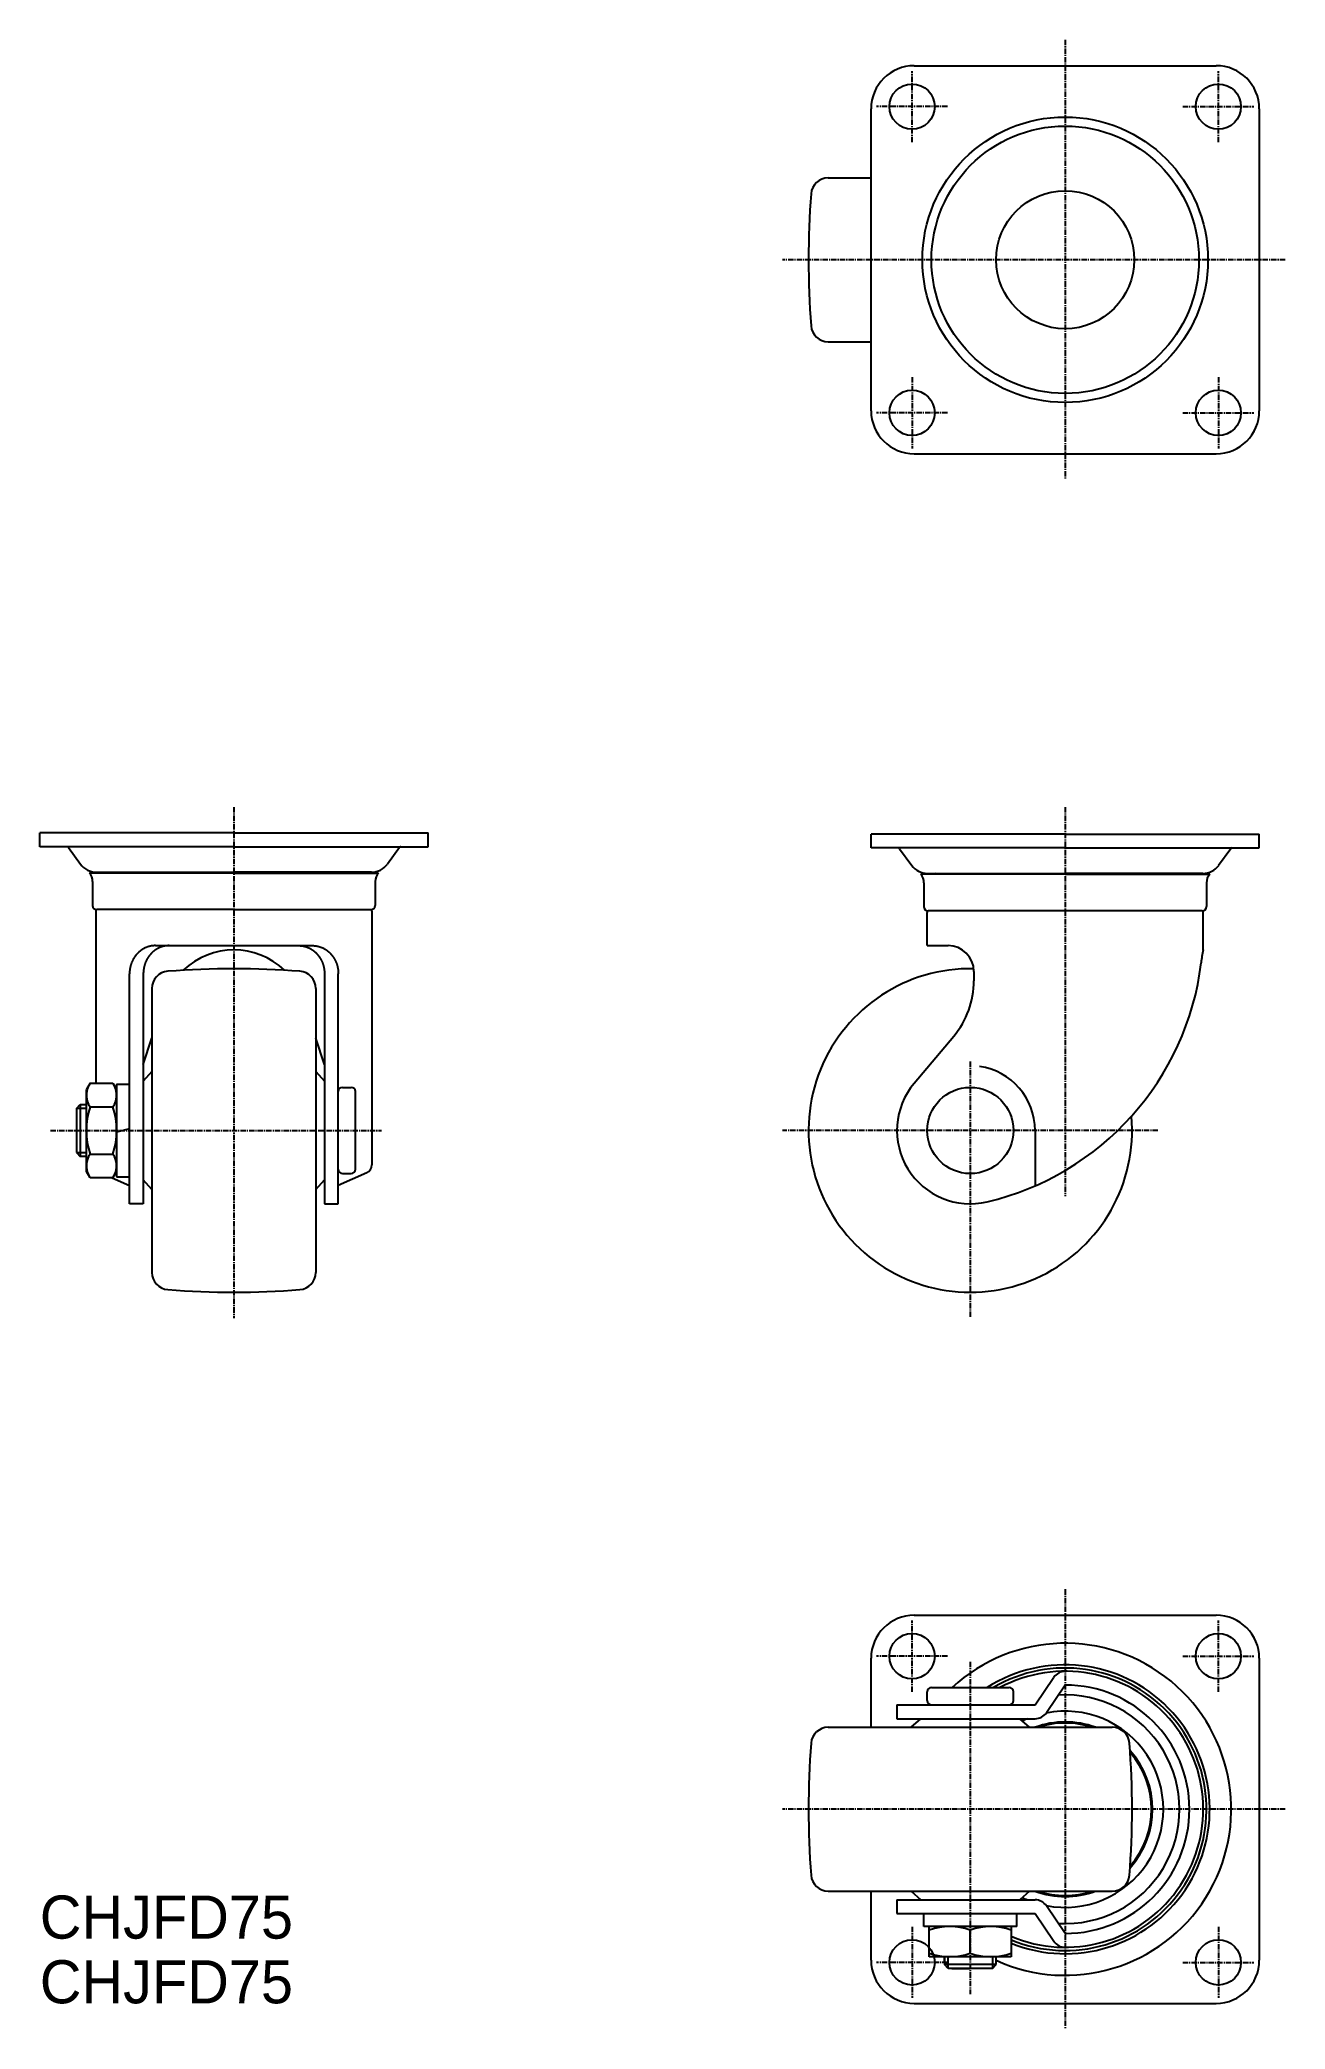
# Model space of a CAD drawing. Extents: x -2411 to -2122, y -989 to -528.
import ezdxf

# ---------------------------------------------------------------- set-up
doc = ezdxf.new("R2010")
doc.units = 0
doc.linetypes.add('CENTER', pattern=[2, 1.25, -0.25, 0.25, -0.25])
doc.layers.get('0').update_dxf_attribs({"linetype": 'CONTINUOUS'})
doc.layers.add('CENTER', color=1, linetype='CENTER')

msp = doc.modelspace()

# ---------------------------------------------------------------- linework, layer by layer
at = {"color": 7, "linetype": 'CONTINUOUS'}
for p, q in [((-2208.41, -534.17), (-2138.41, -534.17)), ((-2218.41, -614.17), (-2218.41, -544.17)), ((-2128.41, -544.17), (-2128.41, -614.17)), ((-2228.34, -560.17), (-2218.41, -560.17)), ((-2228.34, -598.17), (-2218.41, -598.17)), ((-2208.41, -624.17), (-2138.41, -624.17)), ((-2411.12, -715.27), (-2411.12, -712.07)), ((-2366.12, -712.07), (-2411.12, -712.07)), ((-2366.12, -712.07), (-2321.12, -712.07)), ((-2321.12, -715.27), (-2321.12, -712.07)), ((-2218.41, -715.57), (-2218.41, -712.37)), ((-2173.41, -712.37), (-2218.41, -712.37)), ((-2173.41, -712.37), (-2128.41, -712.37)), ((-2128.41, -715.57), (-2128.41, -712.37)), ((-2366.12, -715.27), (-2411.12, -715.27)), ((-2404.5, -715.43), (-2401.69, -719.31)), ((-2366.12, -715.27), (-2321.12, -715.27)), ((-2327.74, -715.43), (-2330.55, -719.31)), ((-2173.41, -715.57), (-2218.41, -715.57)), ((-2211.79, -715.73), (-2208.99, -719.61)), ((-2173.41, -715.57), (-2128.41, -715.57)), ((-2135.03, -715.73), (-2137.84, -719.61)), ((-2366.12, -721.37), (-2399.62, -721.37)), ((-2398.87, -723.35), (-2398.87, -728.87)), ((-2398.05, -721.17), (-2366.12, -721.17)), ((-2396.2, -721.17), (-2396.46, -721.37)), ((-2334.19, -721.17), (-2366.12, -721.17)), ((-2366.12, -721.37), (-2332.62, -721.37)), ((-2336.04, -721.17), (-2335.78, -721.37)), ((-2333.37, -723.35), (-2333.37, -728.87)), ((-2173.41, -721.67), (-2206.91, -721.67)), ((-2206.16, -723.65), (-2206.16, -729.17)), ((-2205.34, -721.47), (-2173.41, -721.47)), ((-2203.5, -721.47), (-2203.76, -721.67)), ((-2141.48, -721.47), (-2173.41, -721.47)), ((-2173.41, -721.67), (-2139.91, -721.67)), ((-2143.33, -721.47), (-2143.07, -721.67)), ((-2140.66, -723.67), (-2140.66, -729.17)), ((-2398.12, -730.21), (-2398.12, -770.1)), ((-2366.12, -729.87), (-2397.87, -729.87)), ((-2366.12, -729.87), (-2334.37, -729.87)), ((-2334.12, -730.21), (-2334.12, -789.05)), ((-2205.41, -738.21), (-2205.41, -730.51)), ((-2141.66, -730.17), (-2205.16, -730.17)), ((-2141.41, -739.21), (-2141.41, -730.21)), ((-2384.32, -738.21), (-2347.92, -738.21)), ((-2205.41, -738.21), (-2200.58, -738.21)), ((-2390.32, -798.07), (-2390.32, -744.72)), ((-2387.12, -744.72), (-2387.12, -798.07)), ((-2345.12, -744.72), (-2345.12, -798.07)), ((-2341.92, -798.07), (-2341.92, -744.72)), ((-2194.58, -744.21), (-2194.58, -746.35)), ((-2385.12, -748.14), (-2385.12, -813.99)), ((-2347.12, -748.14), (-2347.12, -813.99)), ((-2387.12, -765.79), (-2385.12, -759.65)), ((-2345.12, -765.79), (-2347.12, -759.65)), ((-2208.44, -770.14), (-2199.26, -759.2)), ((-2399.47, -770.1), (-2400.32, -771.57)), ((-2399.47, -770.1), (-2394.17, -770.1)), ((-2394.17, -770.1), (-2393.32, -771.57)), ((-2393.32, -770.32), (-2390.32, -770.32)), ((-2393.32, -770.32), (-2393.32, -791.82)), ((-2385.12, -767.37), (-2387.12, -769.62)), ((-2347.12, -767.37), (-2345.12, -769.62)), ((-2400.32, -790.57), (-2400.32, -771.57)), ((-2340.92, -771.07), (-2338.92, -771.07)), ((-2337.92, -790.07), (-2337.92, -772.07)), ((-2402.62, -775.94), (-2401.75, -775.07)), ((-2400.32, -775.94), (-2402.62, -775.94)), ((-2402.62, -775.94), (-2402.62, -786.19)), ((-2402.62, -776.82), (-2402.62, -781.07)), ((-2401.75, -775.07), (-2400.32, -775.07)), ((-2401.75, -775.07), (-2401.75, -787.07)), ((-2399.47, -775.58), (-2394.17, -775.58)), ((-2390.32, -780.66), (-2393.32, -781.47)), ((-2180.41, -781.07), (-2180.41, -793.92)), ((-2402.62, -786.19), (-2401.75, -787.07)), ((-2402.62, -786.19), (-2400.32, -786.19)), ((-2400.32, -787.07), (-2401.75, -787.07)), ((-2399.47, -786.55), (-2394.17, -786.55)), ((-2399.47, -792.04), (-2400.32, -790.57)), ((-2394.17, -792.04), (-2399.47, -792.04)), ((-2394.33, -792.04), (-2390.32, -793.83)), ((-2394.17, -792.04), (-2393.32, -790.57)), ((-2393.32, -791.82), (-2390.32, -791.82)), ((-2385.12, -794.77), (-2387.12, -792.52)), ((-2347.12, -794.77), (-2345.12, -792.52)), ((-2335.3, -790.87), (-2341.92, -793.83)), ((-2340.92, -791.07), (-2338.92, -791.07)), ((-2387.12, -798.07), (-2390.32, -798.07)), ((-2345.12, -798.07), (-2341.92, -798.07)), ((-2208.41, -893.47), (-2138.41, -893.47)), ((-2218.41, -919.47), (-2218.41, -903.47)), ((-2128.41, -903.47), (-2128.41, -973.47)), ((-2180.41, -914.27), (-2176.06, -907.87)), ((-2205.41, -913.27), (-2205.41, -911.27)), ((-2204.41, -910.27), (-2186.41, -910.27)), ((-2185.41, -913.27), (-2185.41, -911.27)), ((-2173.41, -909.67), (-2177.77, -916.07)), ((-2212.41, -914.27), (-2212.41, -917.47)), ((-2212.41, -914.27), (-2180.41, -914.27)), ((-2212.41, -917.47), (-2180.41, -917.47)), ((-2209.11, -919.47), (-2206.86, -917.47)), ((-2181.71, -919.47), (-2183.96, -917.47)), ((-2228.34, -919.47), (-2162.49, -919.47)), ((-2228.34, -957.47), (-2162.49, -957.47)), ((-2218.41, -973.47), (-2218.41, -957.47)), ((-2212.41, -959.47), (-2212.41, -962.67)), ((-2212.41, -959.47), (-2180.41, -959.47)), ((-2209.11, -957.47), (-2206.86, -959.47)), ((-2181.71, -957.47), (-2183.96, -959.47)), ((-2212.41, -962.67), (-2180.41, -962.67)), ((-2206.16, -965.67), (-2206.16, -962.67)), ((-2184.66, -965.67), (-2184.66, -962.67)), ((-2180.41, -962.67), (-2176.06, -969.07)), ((-2173.41, -967.27), (-2177.77, -960.87)), ((-2184.66, -965.67), (-2206.16, -965.67)), ((-2204.91, -972.67), (-2204.91, -965.67)), ((-2195.41, -971.82), (-2195.41, -966.52)), ((-2185.91, -965.67), (-2185.91, -972.67)), ((-2185.91, -972.67), (-2204.91, -972.67)), ((-2201.41, -972.67), (-2201.41, -974.49)), ((-2201.41, -973.67), (-2201.41, -972.67)), ((-2200.54, -975.37), (-2200.54, -972.67)), ((-2190.29, -972.67), (-2190.29, -975.37)), ((-2189.41, -974.49), (-2189.41, -972.67)), ((-2189.41, -973.67), (-2189.41, -972.67)), ((-2200.54, -975.37), (-2201.41, -974.49)), ((-2189.41, -974.49), (-2201.41, -974.49)), ((-2190.29, -975.37), (-2200.54, -975.37)), ((-2199.66, -975.37), (-2195.41, -975.37)), ((-2191.16, -975.37), (-2195.41, -975.37)), ((-2190.29, -975.37), (-2189.41, -974.49)), ((-2208.41, -983.47), (-2138.41, -983.47))]:
    msp.add_line(p, q, dxfattribs=at)
for points in [[(-2384.32, -738.21, 0), (-2384.39, -738.21, 0), (-2384.47, -738.21, 0), (-2384.54, -738.21, 0), (-2384.61, -738.21, 0), (-2384.69, -738.22, 0), (-2384.76, -738.22, 0), (-2384.84, -738.23, 0), (-2384.91, -738.24, 0), (-2384.98, -738.25, 0), (-2385.05, -738.25, 0), (-2385.13, -738.26, 0), (-2385.2, -738.28, 0), (-2385.27, -738.29, 0), (-2385.35, -738.3, 0), (-2385.42, -738.32, 0), (-2385.49, -738.33, 0), (-2385.56, -738.35, 0), (-2385.64, -738.36, 0), (-2385.71, -738.38, 0), (-2385.78, -738.4, 0), (-2385.85, -738.42, 0), (-2385.92, -738.44, 0), (-2385.99, -738.46, 0), (-2386.06, -738.49, 0), (-2386.13, -738.51, 0), (-2386.2, -738.53, 0), (-2386.27, -738.56, 0), (-2386.34, -738.59, 0), (-2386.41, -738.61, 0), (-2386.48, -738.64, 0), (-2386.55, -738.67, 0), (-2386.62, -738.7, 0), (-2386.68, -738.73, 0), (-2386.75, -738.76, 0), (-2386.82, -738.8, 0), (-2386.89, -738.83, 0), (-2386.95, -738.87, 0), (-2387.02, -738.9, 0), (-2387.08, -738.94, 0), (-2387.15, -738.98, 0), (-2387.21, -739.01, 0), (-2387.28, -739.05, 0), (-2387.34, -739.09, 0), (-2387.41, -739.13, 0), (-2387.47, -739.17, 0), (-2387.53, -739.22, 0), (-2387.59, -739.26, 0), (-2387.65, -739.3, 0), (-2387.71, -739.35, 0), (-2387.78, -739.39, 0), (-2387.84, -739.44, 0), (-2387.89, -739.49, 0), (-2387.95, -739.54, 0), (-2388.01, -739.58, 0), (-2388.07, -739.63, 0), (-2388.13, -739.68, 0), (-2388.18, -739.74, 0), (-2388.24, -739.79, 0), (-2388.29, -739.84, 0), (-2388.35, -739.89, 0), (-2388.4, -739.95, 0), (-2388.46, -740, 0), (-2388.51, -740.06, 0), (-2388.56, -740.11, 0), (-2388.61, -740.17, 0), (-2388.67, -740.23, 0), (-2388.72, -740.29, 0), (-2388.77, -740.35, 0), (-2388.82, -740.4, 0), (-2388.86, -740.47, 0), (-2388.91, -740.52, 0), (-2388.96, -740.59, 0), (-2389, -740.65, 0), (-2389.05, -740.71, 0), (-2389.1, -740.77, 0), (-2389.14, -740.84, 0), (-2389.18, -740.9, 0), (-2389.23, -740.97, 0), (-2389.27, -741.03, 0), (-2389.31, -741.1, 0), (-2389.35, -741.17, 0), (-2389.39, -741.23, 0), (-2389.43, -741.3, 0), (-2389.47, -741.37, 0), (-2389.5, -741.44, 0), (-2389.54, -741.51, 0), (-2389.58, -741.58, 0), (-2389.61, -741.65, 0), (-2389.65, -741.72, 0), (-2389.68, -741.79, 0), (-2389.71, -741.86, 0), (-2389.74, -741.93, 0), (-2389.78, -742.01, 0), (-2389.81, -742.08, 0), (-2389.84, -742.15, 0), (-2389.86, -742.23, 0), (-2389.89, -742.3, 0), (-2389.92, -742.37, 0), (-2389.94, -742.45, 0), (-2389.97, -742.52, 0), (-2389.99, -742.6, 0), (-2390.02, -742.67, 0), (-2390.04, -742.75, 0), (-2390.06, -742.83, 0), (-2390.08, -742.9, 0), (-2390.1, -742.98, 0), (-2390.12, -743.06, 0), (-2390.14, -743.14, 0), (-2390.16, -743.21, 0), (-2390.17, -743.29, 0), (-2390.19, -743.37, 0), (-2390.21, -743.45, 0), (-2390.22, -743.53, 0), (-2390.23, -743.61, 0), (-2390.24, -743.68, 0), (-2390.26, -743.76, 0), (-2390.27, -743.84, 0), (-2390.28, -743.92, 0), (-2390.28, -744, 0), (-2390.29, -744.08, 0), (-2390.3, -744.16, 0), (-2390.3, -744.24, 0), (-2390.31, -744.32, 0), (-2390.31, -744.4, 0), (-2390.32, -744.48, 0), (-2390.32, -744.56, 0), (-2390.32, -744.64, 0), (-2390.32, -744.72, 0)], [(-2381.12, -738.21, 0), (-2381.19, -738.21, 0), (-2381.27, -738.21, 0), (-2381.34, -738.21, 0), (-2381.41, -738.21, 0), (-2381.49, -738.22, 0), (-2381.56, -738.22, 0), (-2381.64, -738.23, 0), (-2381.71, -738.24, 0), (-2381.78, -738.25, 0), (-2381.85, -738.25, 0), (-2381.93, -738.26, 0), (-2382, -738.28, 0), (-2382.07, -738.29, 0), (-2382.15, -738.3, 0), (-2382.22, -738.32, 0), (-2382.29, -738.33, 0), (-2382.36, -738.35, 0), (-2382.44, -738.36, 0), (-2382.51, -738.38, 0), (-2382.58, -738.4, 0), (-2382.65, -738.42, 0), (-2382.72, -738.44, 0), (-2382.79, -738.46, 0), (-2382.86, -738.49, 0), (-2382.93, -738.51, 0), (-2383, -738.53, 0), (-2383.07, -738.56, 0), (-2383.14, -738.59, 0), (-2383.21, -738.61, 0), (-2383.28, -738.64, 0), (-2383.35, -738.67, 0), (-2383.42, -738.7, 0), (-2383.48, -738.73, 0), (-2383.55, -738.76, 0), (-2383.62, -738.8, 0), (-2383.69, -738.83, 0), (-2383.75, -738.87, 0), (-2383.82, -738.9, 0), (-2383.88, -738.94, 0), (-2383.95, -738.98, 0), (-2384.01, -739.01, 0), (-2384.08, -739.05, 0), (-2384.14, -739.09, 0), (-2384.21, -739.13, 0), (-2384.27, -739.17, 0), (-2384.33, -739.22, 0), (-2384.39, -739.26, 0), (-2384.45, -739.3, 0), (-2384.51, -739.35, 0), (-2384.58, -739.39, 0), (-2384.64, -739.44, 0), (-2384.69, -739.49, 0), (-2384.75, -739.54, 0), (-2384.81, -739.58, 0), (-2384.87, -739.63, 0), (-2384.93, -739.68, 0), (-2384.98, -739.74, 0), (-2385.04, -739.79, 0), (-2385.09, -739.84, 0), (-2385.15, -739.89, 0), (-2385.2, -739.95, 0), (-2385.26, -740, 0), (-2385.31, -740.06, 0), (-2385.36, -740.11, 0), (-2385.41, -740.17, 0), (-2385.47, -740.23, 0), (-2385.52, -740.29, 0), (-2385.57, -740.35, 0), (-2385.62, -740.4, 0), (-2385.66, -740.47, 0), (-2385.71, -740.52, 0), (-2385.76, -740.59, 0), (-2385.8, -740.65, 0), (-2385.85, -740.71, 0), (-2385.9, -740.77, 0), (-2385.94, -740.84, 0), (-2385.98, -740.9, 0), (-2386.03, -740.97, 0), (-2386.07, -741.03, 0), (-2386.11, -741.1, 0), (-2386.15, -741.17, 0), (-2386.19, -741.23, 0), (-2386.23, -741.3, 0), (-2386.27, -741.37, 0), (-2386.3, -741.44, 0), (-2386.34, -741.51, 0), (-2386.38, -741.58, 0), (-2386.41, -741.65, 0), (-2386.45, -741.72, 0), (-2386.48, -741.79, 0), (-2386.51, -741.86, 0), (-2386.54, -741.93, 0), (-2386.58, -742.01, 0), (-2386.61, -742.08, 0), (-2386.64, -742.15, 0), (-2386.66, -742.23, 0), (-2386.69, -742.3, 0), (-2386.72, -742.37, 0), (-2386.74, -742.45, 0), (-2386.77, -742.52, 0), (-2386.79, -742.6, 0), (-2386.82, -742.67, 0), (-2386.84, -742.75, 0), (-2386.86, -742.83, 0), (-2386.88, -742.9, 0), (-2386.9, -742.98, 0), (-2386.92, -743.06, 0), (-2386.94, -743.14, 0), (-2386.96, -743.21, 0), (-2386.97, -743.29, 0), (-2386.99, -743.37, 0), (-2387.01, -743.45, 0), (-2387.02, -743.53, 0), (-2387.03, -743.61, 0), (-2387.04, -743.68, 0), (-2387.06, -743.76, 0), (-2387.07, -743.84, 0), (-2387.08, -743.92, 0), (-2387.08, -744, 0), (-2387.09, -744.08, 0), (-2387.1, -744.16, 0), (-2387.1, -744.24, 0), (-2387.11, -744.32, 0), (-2387.11, -744.4, 0), (-2387.12, -744.48, 0), (-2387.12, -744.56, 0), (-2387.12, -744.64, 0), (-2387.12, -744.72, 0)], [(-2351.12, -738.21, 0), (-2351.05, -738.21, 0), (-2350.97, -738.21, 0), (-2350.9, -738.21, 0), (-2350.83, -738.21, 0), (-2350.75, -738.22, 0), (-2350.68, -738.22, 0), (-2350.61, -738.23, 0), (-2350.53, -738.24, 0), (-2350.46, -738.25, 0), (-2350.39, -738.25, 0), (-2350.31, -738.26, 0), (-2350.24, -738.28, 0), (-2350.17, -738.29, 0), (-2350.09, -738.3, 0), (-2350.02, -738.32, 0), (-2349.95, -738.33, 0), (-2349.88, -738.35, 0), (-2349.81, -738.36, 0), (-2349.73, -738.38, 0), (-2349.66, -738.4, 0), (-2349.59, -738.42, 0), (-2349.52, -738.44, 0), (-2349.45, -738.46, 0), (-2349.38, -738.49, 0), (-2349.31, -738.51, 0), (-2349.24, -738.53, 0), (-2349.17, -738.56, 0), (-2349.1, -738.59, 0), (-2349.03, -738.61, 0), (-2348.96, -738.64, 0), (-2348.89, -738.67, 0), (-2348.82, -738.7, 0), (-2348.76, -738.73, 0), (-2348.69, -738.76, 0), (-2348.62, -738.8, 0), (-2348.56, -738.83, 0), (-2348.49, -738.87, 0), (-2348.42, -738.9, 0), (-2348.36, -738.94, 0), (-2348.29, -738.98, 0), (-2348.23, -739.01, 0), (-2348.16, -739.05, 0), (-2348.1, -739.09, 0), (-2348.04, -739.13, 0), (-2347.97, -739.17, 0), (-2347.91, -739.22, 0), (-2347.85, -739.26, 0), (-2347.79, -739.3, 0), (-2347.73, -739.35, 0), (-2347.67, -739.39, 0), (-2347.61, -739.44, 0), (-2347.55, -739.49, 0), (-2347.49, -739.54, 0), (-2347.43, -739.58, 0), (-2347.37, -739.63, 0), (-2347.31, -739.68, 0), (-2347.26, -739.74, 0), (-2347.2, -739.79, 0), (-2347.15, -739.84, 0), (-2347.09, -739.89, 0), (-2347.04, -739.95, 0), (-2346.98, -740, 0), (-2346.93, -740.06, 0), (-2346.88, -740.11, 0), (-2346.83, -740.17, 0), (-2346.77, -740.23, 0), (-2346.72, -740.29, 0), (-2346.67, -740.35, 0), (-2346.63, -740.4, 0), (-2346.58, -740.47, 0), (-2346.53, -740.52, 0), (-2346.48, -740.59, 0), (-2346.44, -740.65, 0), (-2346.39, -740.71, 0), (-2346.35, -740.77, 0), (-2346.3, -740.84, 0), (-2346.26, -740.9, 0), (-2346.21, -740.97, 0), (-2346.17, -741.03, 0), (-2346.13, -741.1, 0), (-2346.09, -741.17, 0), (-2346.05, -741.23, 0), (-2346.01, -741.3, 0), (-2345.97, -741.37, 0), (-2345.94, -741.44, 0), (-2345.9, -741.51, 0), (-2345.86, -741.58, 0), (-2345.83, -741.65, 0), (-2345.79, -741.72, 0), (-2345.76, -741.79, 0), (-2345.73, -741.86, 0), (-2345.7, -741.93, 0), (-2345.67, -742.01, 0), (-2345.64, -742.08, 0), (-2345.61, -742.15, 0), (-2345.58, -742.23, 0), (-2345.55, -742.3, 0), (-2345.52, -742.37, 0), (-2345.5, -742.45, 0), (-2345.47, -742.52, 0), (-2345.45, -742.6, 0), (-2345.42, -742.67, 0), (-2345.4, -742.75, 0), (-2345.38, -742.83, 0), (-2345.36, -742.9, 0), (-2345.34, -742.98, 0), (-2345.32, -743.06, 0), (-2345.3, -743.14, 0), (-2345.28, -743.21, 0), (-2345.27, -743.29, 0), (-2345.25, -743.37, 0), (-2345.24, -743.45, 0), (-2345.22, -743.53, 0), (-2345.21, -743.61, 0), (-2345.2, -743.68, 0), (-2345.19, -743.76, 0), (-2345.18, -743.84, 0), (-2345.17, -743.92, 0), (-2345.16, -744, 0), (-2345.15, -744.08, 0), (-2345.14, -744.16, 0), (-2345.14, -744.24, 0), (-2345.13, -744.32, 0), (-2345.13, -744.4, 0), (-2345.12, -744.48, 0), (-2345.12, -744.56, 0), (-2345.12, -744.64, 0), (-2345.12, -744.72, 0)], [(-2347.92, -738.21, 0), (-2347.85, -738.21, 0), (-2347.77, -738.21, 0), (-2347.7, -738.21, 0), (-2347.63, -738.21, 0), (-2347.55, -738.22, 0), (-2347.48, -738.22, 0), (-2347.41, -738.23, 0), (-2347.33, -738.24, 0), (-2347.26, -738.25, 0), (-2347.19, -738.25, 0), (-2347.11, -738.26, 0), (-2347.04, -738.28, 0), (-2346.97, -738.29, 0), (-2346.89, -738.3, 0), (-2346.82, -738.32, 0), (-2346.75, -738.33, 0), (-2346.68, -738.35, 0), (-2346.61, -738.36, 0), (-2346.53, -738.38, 0), (-2346.46, -738.4, 0), (-2346.39, -738.42, 0), (-2346.32, -738.44, 0), (-2346.25, -738.46, 0), (-2346.18, -738.49, 0), (-2346.11, -738.51, 0), (-2346.04, -738.53, 0), (-2345.97, -738.56, 0), (-2345.9, -738.59, 0), (-2345.83, -738.61, 0), (-2345.76, -738.64, 0), (-2345.69, -738.67, 0), (-2345.62, -738.7, 0), (-2345.56, -738.73, 0), (-2345.49, -738.76, 0), (-2345.42, -738.8, 0), (-2345.36, -738.83, 0), (-2345.29, -738.87, 0), (-2345.22, -738.9, 0), (-2345.16, -738.94, 0), (-2345.09, -738.98, 0), (-2345.03, -739.01, 0), (-2344.96, -739.05, 0), (-2344.9, -739.09, 0), (-2344.84, -739.13, 0), (-2344.77, -739.17, 0), (-2344.71, -739.22, 0), (-2344.65, -739.26, 0), (-2344.59, -739.3, 0), (-2344.53, -739.35, 0), (-2344.47, -739.39, 0), (-2344.41, -739.44, 0), (-2344.35, -739.49, 0), (-2344.29, -739.54, 0), (-2344.23, -739.58, 0), (-2344.17, -739.63, 0), (-2344.11, -739.68, 0), (-2344.06, -739.74, 0), (-2344, -739.79, 0), (-2343.95, -739.84, 0), (-2343.89, -739.89, 0), (-2343.84, -739.95, 0), (-2343.78, -740, 0), (-2343.73, -740.06, 0), (-2343.68, -740.11, 0), (-2343.63, -740.17, 0), (-2343.57, -740.23, 0), (-2343.52, -740.29, 0), (-2343.47, -740.35, 0), (-2343.43, -740.4, 0), (-2343.38, -740.47, 0), (-2343.33, -740.52, 0), (-2343.28, -740.59, 0), (-2343.24, -740.65, 0), (-2343.19, -740.71, 0), (-2343.15, -740.77, 0), (-2343.1, -740.84, 0), (-2343.06, -740.9, 0), (-2343.01, -740.97, 0), (-2342.97, -741.03, 0), (-2342.93, -741.1, 0), (-2342.89, -741.17, 0), (-2342.85, -741.23, 0), (-2342.81, -741.3, 0), (-2342.77, -741.37, 0), (-2342.74, -741.44, 0), (-2342.7, -741.51, 0), (-2342.66, -741.58, 0), (-2342.63, -741.65, 0), (-2342.59, -741.72, 0), (-2342.56, -741.79, 0), (-2342.53, -741.86, 0), (-2342.5, -741.93, 0), (-2342.47, -742.01, 0), (-2342.44, -742.08, 0), (-2342.41, -742.15, 0), (-2342.38, -742.23, 0), (-2342.35, -742.3, 0), (-2342.32, -742.37, 0), (-2342.3, -742.45, 0), (-2342.27, -742.52, 0), (-2342.25, -742.6, 0), (-2342.22, -742.67, 0), (-2342.2, -742.75, 0), (-2342.18, -742.83, 0), (-2342.16, -742.9, 0), (-2342.14, -742.98, 0), (-2342.12, -743.06, 0), (-2342.1, -743.14, 0), (-2342.08, -743.21, 0), (-2342.07, -743.29, 0), (-2342.05, -743.37, 0), (-2342.04, -743.45, 0), (-2342.02, -743.53, 0), (-2342.01, -743.61, 0), (-2342, -743.68, 0), (-2341.99, -743.76, 0), (-2341.98, -743.84, 0), (-2341.97, -743.92, 0), (-2341.96, -744, 0), (-2341.95, -744.08, 0), (-2341.94, -744.16, 0), (-2341.94, -744.24, 0), (-2341.93, -744.32, 0), (-2341.93, -744.4, 0), (-2341.92, -744.48, 0), (-2341.92, -744.56, 0), (-2341.92, -744.64, 0), (-2341.92, -744.72, 0)]]:
    msp.add_polyline3d(points, dxfattribs=at)
for centre, radius in [((-2208.91, -543.67), 5.25), ((-2137.91, -543.67), 5.25), ((-2173.41, -579.17), 33.1), ((-2173.41, -579.17), 31), ((-2173.41, -579.17), 16), ((-2208.91, -614.67), 5.25), ((-2137.91, -614.67), 5.25), ((-2195.41, -781.07), 10), ((-2208.91, -902.97), 5.25), ((-2137.91, -902.97), 5.25), ((-2208.91, -973.97), 5.25), ((-2137.91, -973.97), 5.25)]:
    msp.add_circle(centre, radius, dxfattribs=at)
for centre, radius, start, end in [((-2208.41, -544.17), 10, 90, 180), ((-2138.41, -544.17), 10, 0, 90), ((-2228.34, -564.17), 4, 90, 175.6108), ((-2032.91, -579.17), 200, 175.6108, 184.3892), ((-2228.34, -594.17), 4, 184.3892, 270), ((-2208.41, -614.17), 10, 180, 270), ((-2138.41, -614.17), 10, 270, 0), ((-2404.82, -715.67), 0.4, 35.9142, 90), ((-2398.05, -716.67), 4.5, 215.9142, 270), ((-2334.19, -716.67), 4.5, 270, 324.0858), ((-2327.42, -715.67), 0.4, 90, 144.0858), ((-2212.12, -715.97), 0.4, 35.9142, 90), ((-2205.34, -716.97), 4.5, 215.9142, 270), ((-2141.48, -716.97), 4.5, 270, 324.0858), ((-2134.71, -715.97), 0.4, 90, 144.0858), ((-2401.87, -723.35), 3, 0, 41.4096), ((-2330.37, -723.35), 3, 138.5904, 180), ((-2209.16, -723.65), 3, 0, 41.4096), ((-2137.62, -723.67), 3.04, 138.8879, 180), ((-2397.87, -728.87), 1, 180, 270), ((-2394.12, -730.21), 4, 174.7631, 180), ((-2334.37, -728.87), 1, 270, 0), ((-2338.12, -730.21), 4, 0, 5.2369), ((-2205.16, -729.17), 1, 180, 270), ((-2201.41, -730.51), 4, 174.7631, 180), ((-2141.66, -729.17), 1, 270, 0), ((-2145.41, -730.21), 4, 0, 0.9898), ((-2366.12, -756.21), 17, 46.3229, 133.6771), ((-2200.58, -744.21), 6, 0, 90), ((-2206.41, -734.34), 65, 283.248, 353.0523), ((-2121.96, -743.84), 20, 166.6047, 175.3156), ((-2381.12, -748.14), 4, 94.3892, 180), ((-2366.12, -943.57), 200, 85.6108, 94.3892), ((-2351.12, -748.14), 4, 0, 85.6108), ((-2195.41, -781.07), 37.5, 88.7766, 5.0273), ((-2214.58, -746.35), 20, 320, 0), ((-2195.41, -781.07), 17, 140, 283.248), ((-2195.41, -781.07), 15, 0, 81.8483), ((-2395.46, -772.84), 4.86, 154.3842, 214.3842), ((-2398.18, -772.84), 4.86, 325.6158, 25.6158), ((-2340.92, -772.07), 1, 90, 180), ((-2338.92, -772.07), 1, 0, 90), ((-2382.17, -781.07), 18.15, 162.412, 197.588), ((-2411.47, -781.07), 18.15, 342.412, 17.588), ((-2395.46, -789.29), 4.86, 145.6158, 205.6158), ((-2398.18, -789.29), 4.86, 334.3842, 34.3842), ((-2340.92, -790.07), 1, 180, 270), ((-2338.92, -790.07), 1, 270, 0), ((-2336.12, -789.05), 2, 294.0696, 0), ((-2381.12, -813.99), 4, 180, 265.6108), ((-2351.12, -813.99), 4, 274.3892, 0), ((-2366.12, -618.57), 200, 265.6108, 274.3892), ((-2208.41, -903.47), 10, 90, 180), ((-2138.41, -903.47), 10, 0, 90), ((-2173.41, -938.47), 38.5, 245.4439, 132.9063), ((-2173.41, -938.47), 33.5, 248.091, 122.6703), ((-2173.41, -938.47), 32.75, 247.5623, 120.5632), ((-2173.41, -938.47), 32, 247.0066, 118.2065), ((-2173.41, -909.67), 3.2, 90, 145.7705), ((-2204.41, -911.27), 1, 90, 180), ((-2204.41, -913.27), 1, 180, 270), ((-2186.41, -911.27), 1, 0, 90), ((-2186.41, -913.27), 1, 270, 0), ((-2173.41, -938.47), 26.5, 266.5437, 93.4563), ((-2173.41, -938.47), 28.8, 270, 90), ((-2173.41, -938.47), 22.75, 112.6199, 115.9196), ((-2180.41, -914.27), 3.2, 270, 325.7705), ((-2173.41, -938.47), 22.75, 258.8179, 101.1821), ((-2228.34, -923.47), 4, 90, 175.6108), ((-2173.41, -938.47), 20.25, 69.7633, 110.2367), ((-2173.41, -938.47), 20, 71.8051, 108.1949), ((-2162.49, -923.47), 4, 4.3892, 90), ((-2032.91, -938.47), 200, 175.6108, 184.3892), ((-2357.91, -938.47), 200, 355.6108, 4.3892), ((-2173.41, -938.47), 20.25, 317.9625, 42.0375), ((-2173.41, -938.47), 20, 318.8817, 41.1183), ((-2228.34, -953.47), 4, 184.3892, 270), ((-2162.49, -953.47), 4, 270, 355.6108), ((-2173.41, -938.47), 22.75, 244.0804, 247.3801), ((-2173.41, -938.47), 20.25, 249.7633, 290.2367), ((-2180.41, -962.67), 3.2, 34.2295, 90), ((-2173.41, -938.47), 20, 251.8051, 288.1949), ((-2200.16, -979.39), 13.72, 69.7438, 110.2562), ((-2190.66, -979.39), 13.72, 69.7438, 110.2562), ((-2200.16, -958.95), 13.72, 249.7438, 290.2562), ((-2190.66, -958.95), 13.72, 249.7438, 290.2562), ((-2173.41, -967.27), 3.2, 214.2295, 270), ((-2208.41, -973.47), 10, 180, 270), ((-2138.41, -973.47), 10, 270, 0)]:
    msp.add_arc(centre, radius, start, end, dxfattribs=at)
at = {"layer": 'CENTER', "color": 1, "linetype": 'CENTER'}
for p, q in [((-2173.41, -528.17), (-2173.41, -630.17)), ((-2208.91, -551.92), (-2208.91, -535.42)), ((-2137.91, -551.92), (-2137.91, -535.42)), ((-2200.66, -543.67), (-2217.16, -543.67)), ((-2146.16, -543.67), (-2129.66, -543.67)), ((-2122.41, -579.17), (-2238.91, -579.17)), ((-2208.91, -606.42), (-2208.91, -622.92)), ((-2137.91, -606.42), (-2137.91, -622.92)), ((-2200.66, -614.67), (-2217.16, -614.67)), ((-2146.16, -614.67), (-2129.66, -614.67)), ((-2366.12, -706.07), (-2366.12, -824.57)), ((-2173.41, -706.07), (-2173.41, -796.34)), ((-2195.41, -765.07), (-2195.41, -824.57)), ((-2408.62, -781.07), (-2331.92, -781.07)), ((-2151.91, -781.07), (-2238.91, -781.07)), ((-2173.41, -887.47), (-2173.41, -989.47)), ((-2208.91, -911.22), (-2208.91, -894.72)), ((-2137.91, -911.22), (-2137.91, -894.72)), ((-2200.66, -902.97), (-2217.16, -902.97)), ((-2146.16, -902.97), (-2129.66, -902.97)), ((-2195.41, -904.27), (-2195.41, -981.37)), ((-2122.41, -938.47), (-2238.91, -938.47)), ((-2208.91, -965.72), (-2208.91, -982.22)), ((-2137.91, -965.72), (-2137.91, -982.22)), ((-2200.66, -973.97), (-2217.16, -973.97)), ((-2146.16, -973.97), (-2129.66, -973.97))]:
    msp.add_line(p, q, dxfattribs=at)

# ---------------------------------------------------------------- texts
at = {"color": 7, "linetype": 'CONTINUOUS'}
for p in [(-2411.12, -968.47), (-2411.12, -983.47)]:
    msp.add_text('CHJFD75', height=10, dxfattribs=at).set_placement(p)

doc.saveas('drawing.dxf')
